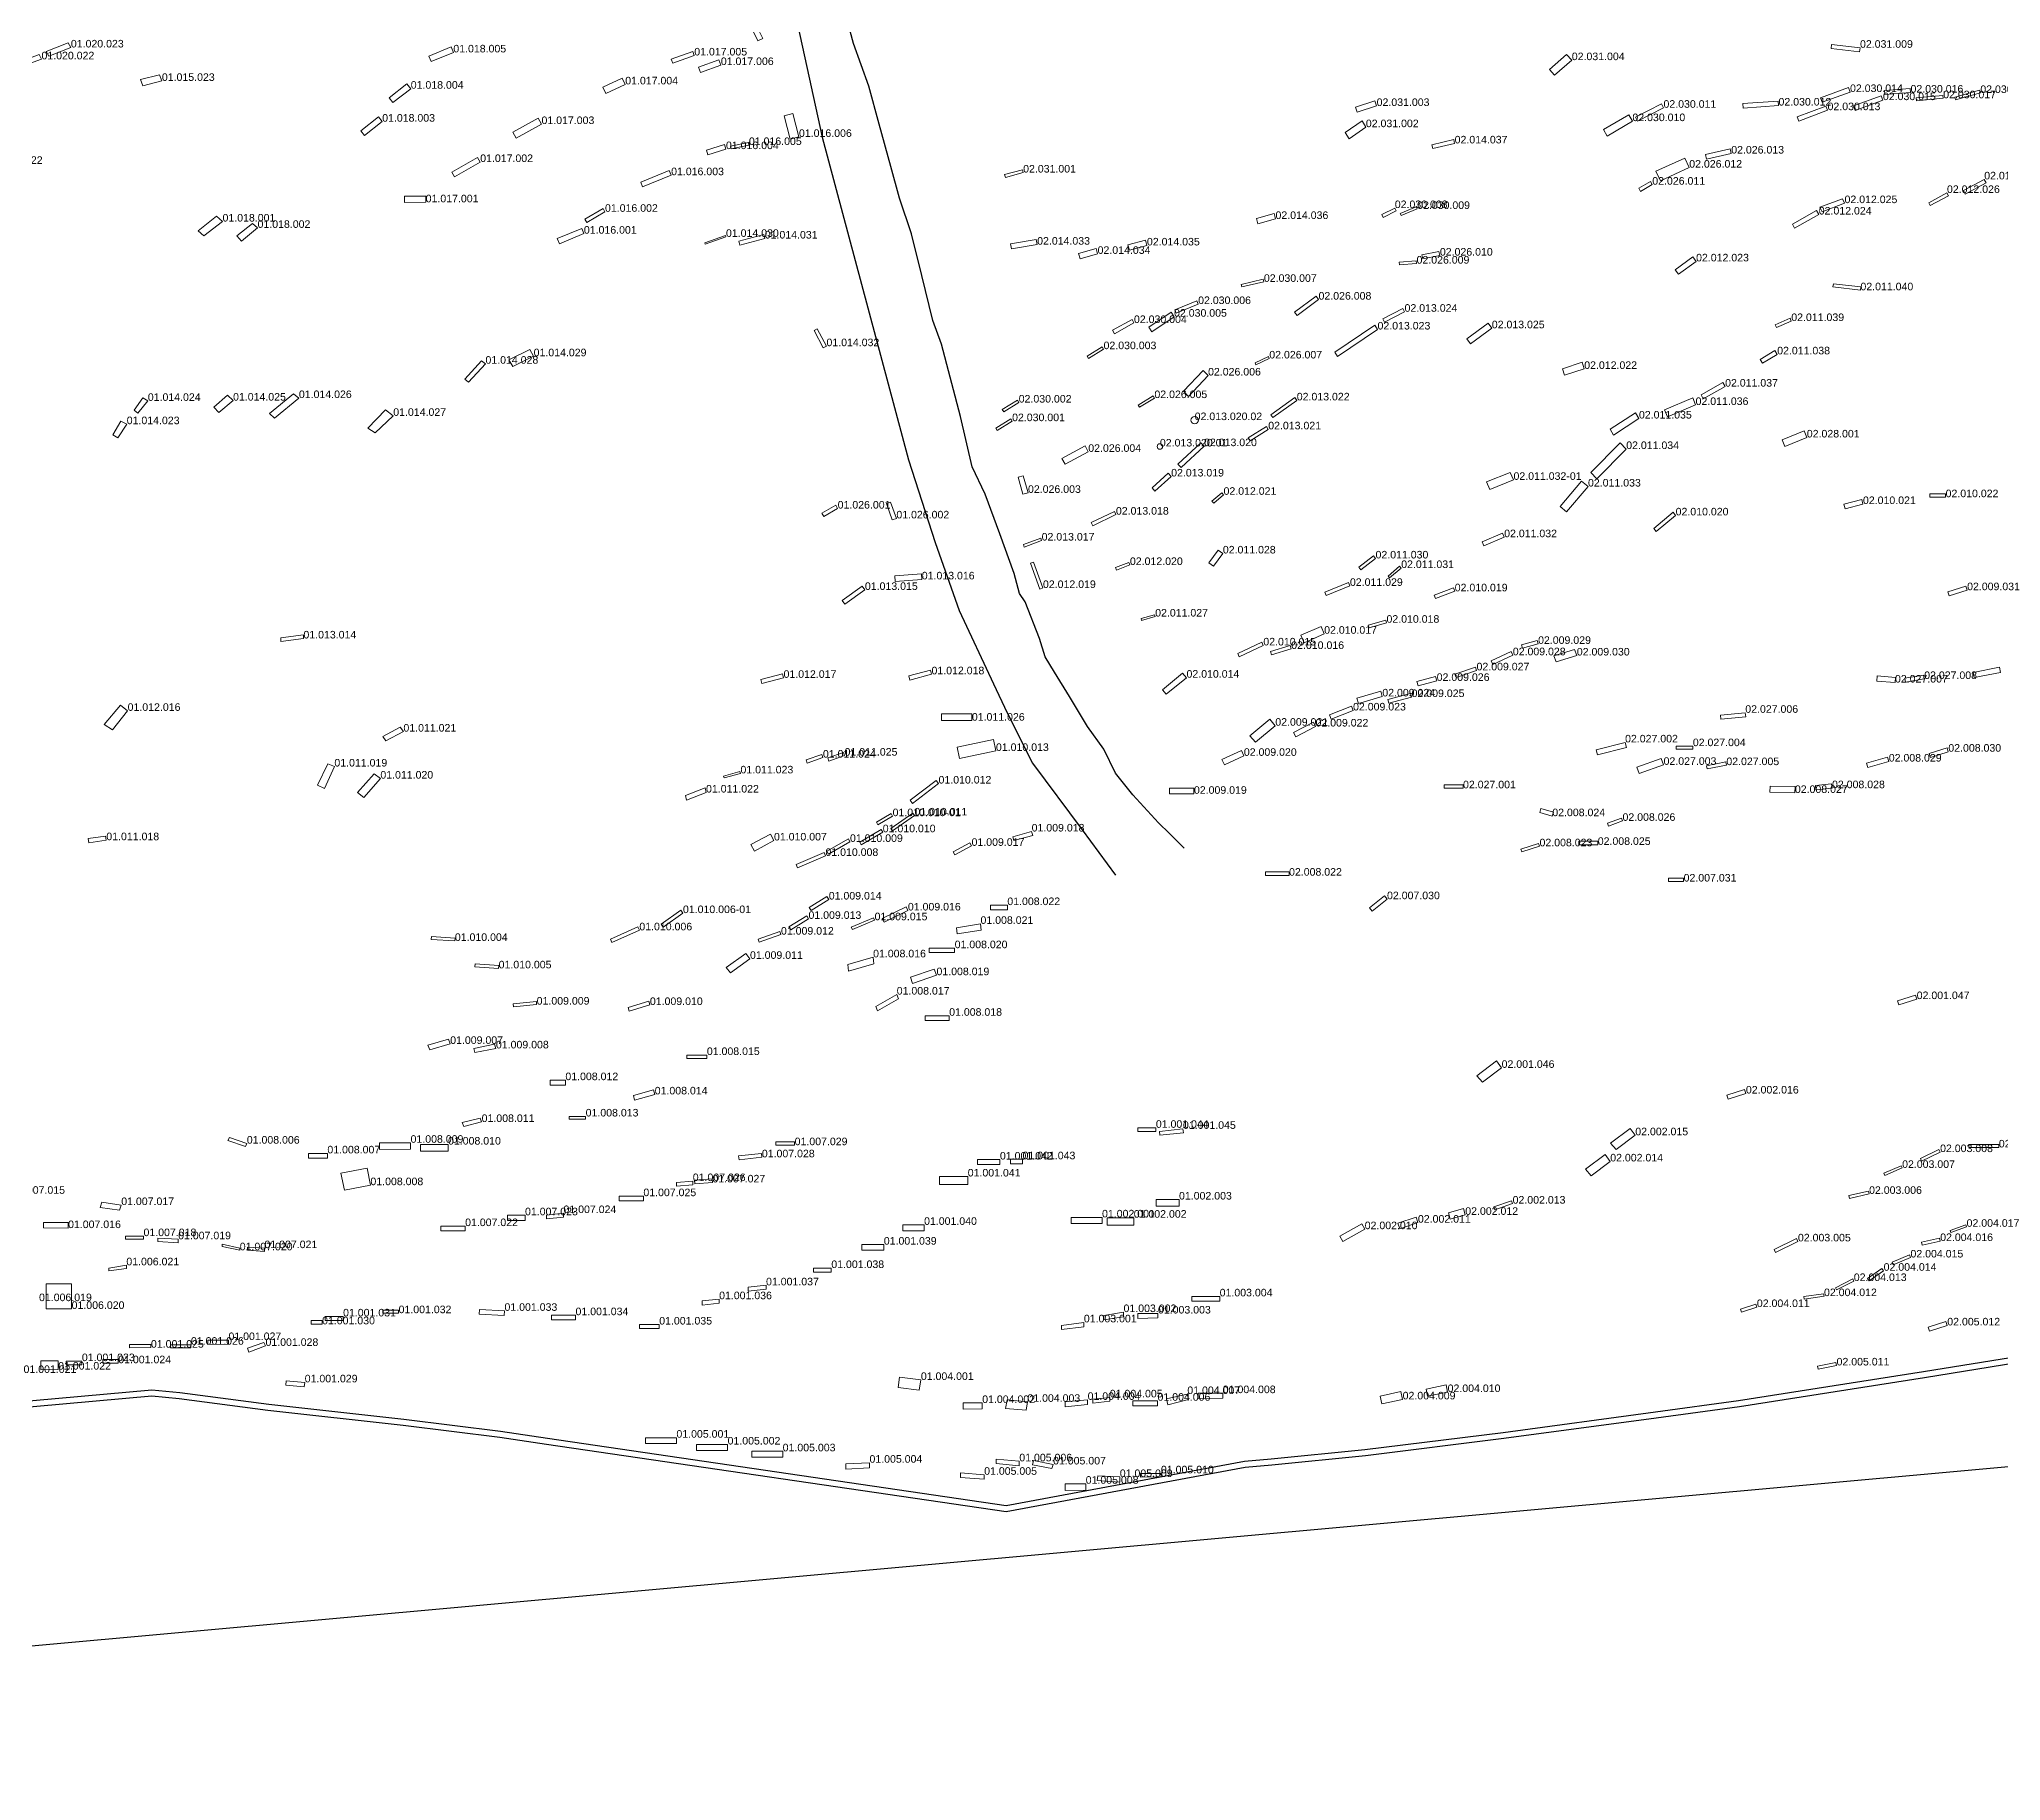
# Model space of a CAD drawing. Header units: millimetres. Extents: x -79 to 120, y 116 to 211.
# Drawn here: x -32.8 to 19.2, y 117.4 to 163.5 of the extents above; entities that cross this region are included whole.
import ezdxf

# ---------------------------------------------------------------- set-up
doc = ezdxf.new("R2010")
doc.units = ezdxf.units.MM
for name, color, linetype, lineweight in [('Neue Steine', 10, 'Continuous', 5), ('Neue Steine Fragmente', 10, 'Continuous', 5), ('Zeichnung Grabsteine', 250, 'Continuous', 5)]:
    doc.layers.add(name, color=color, linetype=linetype, lineweight=lineweight)
for name, color, linetype in [('Rahmen', 3, 'Continuous'), ('Zeichnung Flaeche', 1, 'Continuous'), ('Zeichnung Grabsteine Text', 250, 'Continuous'), ('Zeichnung Grabsteine Text ausgeblendet', 7, 'Continuous'), ('Zeichnung Lageplan', 250, 'Continuous'), ('Zeichnung Wege', 250, 'Continuous')]:
    doc.layers.add(name, color=color, linetype=linetype)
doc.styles.add('Grabsteine', font='arial.ttf', dxfattribs={"height": 0.1})

msp = doc.modelspace()

# ---------------------------------------------------------------- linework, layer by layer
at = {"layer": 'Neue Steine'}
for points in [[(-23.488, 161.978), (-23.019, 162.342), (-22.919, 162.217), (-23.391, 161.849)], [(14.389, 161.976), (15.123, 162.248), (15.168, 162.129), (14.434, 161.858)], [(-0.539, 158.781), (-0.075, 158.909), (-0.036, 158.768), (-0.5, 158.64)], [(-3.941, 158.079), (-3.477, 158.208), (-3.438, 158.067), (-3.902, 157.939)], [(-5.021, 155.136), (-4.623, 155.381), (-4.586, 155.321), (-4.984, 155.076)], [(-7.265, 153.722), (-6.867, 153.967), (-6.831, 153.908), (-7.229, 153.663)], [(-7.44, 153.229), (-7.042, 153.474), (-7.006, 153.415), (-7.404, 153.17)], [(5.55, 151.808), (6.176, 152.06), (6.262, 151.862), (5.636, 151.61)], [(17.758, 148.896), (17.758, 148.896), (18.231, 149.047), (18.266, 148.94), (18.266, 148.94), (17.793, 148.788), (17.793, 148.788), (17.793, 148.788)], [(-9.741, 146.67), (-9.167, 146.821), (-9.139, 146.714), (-9.713, 146.563)], [(-11.884, 144.5), (-11.468, 144.644), (-11.439, 144.561), (-11.856, 144.417)], [(17.262, 144.622), (17.262, 144.622), (17.735, 144.772), (17.769, 144.666), (17.769, 144.666), (17.296, 144.513), (17.296, 144.513), (17.296, 144.513)], [(-10.557, 142.733), (-10.168, 142.958), (-10.207, 143.027), (-10.595, 142.803)], [(-12.374, 140.543), (-11.905, 140.83), (-11.857, 140.752), (-12.326, 140.465)], [(-21.214, 139.049), (-20.588, 139.007), (-20.593, 138.93), (-21.219, 138.972)], [(-9.064, 138.912), (-9.695, 138.693), (-9.638, 138.529), (-9.007, 138.749)], [(16.425, 138.072), (16.425, 138.072), (16.898, 138.223), (16.932, 138.116), (16.932, 138.116), (16.46, 137.964), (16.46, 137.964), (16.46, 137.964)], [(-9.31, 137.675), (-8.671, 137.675), (-8.671, 137.551), (-9.31, 137.551)], [(5.444, 135.917), (5.948, 136.296), (5.811, 136.478), (5.294, 136.089)], [(-3.202, 134.709), (-3.679, 134.709), (-3.679, 134.61), (-3.202, 134.61)], [(8.317, 133.439), (8.822, 133.819), (8.685, 134.001), (8.167, 133.611)], [(-8.18, 133.42), (-8.925, 133.42), (-8.925, 133.21), (-8.18, 133.21)], [(-7.328, 133.869), (-7.922, 133.869), (-7.922, 133.734), (-7.328, 133.734)], [(-17.402, 132.899), (-16.763, 132.899), (-16.763, 132.776), (-17.402, 132.776)], [(-22.119, 132.107), (-21.48, 132.107), (-21.48, 131.983), (-22.119, 131.983)], [(-4.626, 132.337), (-5.445, 132.337), (-5.445, 132.18), (-4.626, 132.18)], [(-10.401, 131.616), (-10.986, 131.616), (-10.986, 131.466), (-10.401, 131.466)], [(-25.555, 129.606), (-25.265, 129.606), (-25.265, 129.507), (-25.555, 129.507)], [(-25.184, 129.716), (-24.71, 129.716), (-24.71, 129.609), (-25.184, 129.609)], [(-19.198, 129.748), (-18.559, 129.748), (-18.559, 129.625), (-19.198, 129.625)], [(17.234, 129.434), (17.234, 129.434), (17.707, 129.584), (17.741, 129.478), (17.741, 129.478), (17.268, 129.325), (17.268, 129.325), (17.268, 129.325)], [(-31.063, 128.575), (-30.66, 128.575), (-30.66, 128.476), (-31.063, 128.476)], [(-15.889, 126.506), (-16.708, 126.506), (-16.708, 126.349), (-15.889, 126.349)], [(-14.535, 126.325), (-15.354, 126.325), (-15.354, 126.169), (-14.535, 126.169)], [(-13.077, 126.145), (-13.896, 126.145), (-13.896, 125.988), (-13.077, 125.988)]]:
    msp.add_lwpolyline(points, close=True, dxfattribs=at)
at = {"layer": 'Neue Steine', "color": 1}
msp.add_lwpolyline([(-7.576, 140.605), (-7.132, 140.605), (-7.132, 140.479), (-7.576, 140.479)], close=True, dxfattribs=at)
at = {"layer": 'Neue Steine Fragmente'}
for centre, radius in [((-2.175, 153.443), 0.0983), ((-3.095, 152.745), 0.0724)]:
    msp.add_circle(centre, radius, dxfattribs=at)
at = {"layer": 'Rahmen'}
msp.add_lwpolyline([(-79.173, 193.77), (113.094, 211.211), (120.019, 134.864), (-72.248, 117.423)], close=True, dxfattribs=at)
at = {"layer": 'Zeichnung Flaeche'}
msp.add_lwpolyline([(64.447, 135.144), (47.128, 134.176), (22.022, 128.88), (17.141, 128.087), (12.239, 127.325), (10.037, 127.026), (6.009, 126.48), (2.342, 126.026), (-0.137, 125.782), (-0.834, 125.713), (-7.164, 124.542), (-19.325, 126.327), (-20.566, 126.51), (-23.123, 126.824), (-26.697, 127.225), (-29.05, 127.535), (-29.768, 127.601), (-36.654, 126.991)], dxfattribs=at)
at = {"layer": 'Zeichnung Grabsteine'}
for points in [[(-13.604, 163.545), (-13.731, 163.482), (-14.034, 164.098), (-13.907, 164.161)], [(-33.231, 162.808), (-32.691, 162.994), (-32.754, 163.12), (-33.284, 162.921)], [(-32.499, 163.077), (-31.913, 163.308), (-31.982, 163.433), (-32.563, 163.204)], [(-22.442, 163.079), (-21.851, 163.321), (-21.792, 163.177), (-22.383, 162.935)], [(-16.024, 162.999), (-15.454, 163.201), (-15.416, 163.096), (-15.986, 162.894)], [(7.211, 162.725), (7.669, 163.125), (7.805, 162.972), (7.346, 162.571)], [(14.68, 163.388), (15.432, 163.3), (15.419, 163.193), (14.668, 163.28)], [(-30.009, 162.291), (-29.505, 162.423), (-29.564, 162.586), (-30.067, 162.456)], [(-17.838, 162.26), (-17.323, 162.499), (-17.243, 162.331), (-17.758, 162.091)], [(-15.307, 162.783), (-14.765, 162.983), (-14.713, 162.843), (-15.255, 162.643)], [(15.259, 161.76), (15.993, 162.032), (16.038, 161.914), (15.304, 161.642)], [(16.08, 162.17), (16.76, 162.22), (16.768, 162.113), (16.088, 162.063)], [(16.916, 161.973), (17.626, 162.039), (17.633, 161.963), (16.923, 161.896)], [(17.943, 161.996), (18.596, 162.174), (18.616, 162.103), (17.962, 161.925)], [(-24.244, 161.105), (-23.775, 161.469), (-23.675, 161.344), (-24.147, 160.976)], [(-20.218, 161.067), (-19.547, 161.439), (-19.459, 161.281), (-20.13, 160.909)], [(-12.804, 161.556), (-13.035, 161.496), (-12.876, 160.881), (-12.646, 160.94)], [(2.082, 161.729), (2.595, 161.896), (2.641, 161.759), (2.128, 161.592)], [(8.648, 161.133), (9.316, 161.527), (9.409, 161.358), (8.74, 160.964)], [(9.492, 161.465), (10.175, 161.818), (10.231, 161.712), (9.548, 161.358)], [(12.328, 161.821), (13.267, 161.888), (13.275, 161.77), (12.336, 161.703)], [(13.772, 161.47), (14.531, 161.758), (14.573, 161.648), (13.814, 161.359)], [(1.81, 161.056), (2.255, 161.367), (2.355, 161.198), (1.91, 160.887)], [(-21.835, 160.006), (-21.152, 160.398), (-21.081, 160.276), (-21.764, 159.883)], [(-15.092, 160.589), (-14.616, 160.737), (-14.578, 160.617), (-15.054, 160.468)], [(-14.455, 160.696), (-13.985, 160.794), (-13.971, 160.726), (-14.44, 160.628)], [(4.103, 160.734), (4.683, 160.869), (4.705, 160.768), (4.125, 160.632)], [(11.339, 160.477), (11.997, 160.623), (12.024, 160.5), (11.367, 160.354)], [(-16.833, 159.743), (-16.079, 160.048), (-16.029, 159.926), (-16.784, 159.62)], [(-6.735, 160.072), (-7.204, 159.943), (-7.183, 159.868), (-6.714, 159.997)], [(10.797, 160.38), (10.032, 160.032), (10.148, 159.779), (10.913, 160.127)], [(-23.08, 159.373), (-22.524, 159.373), (-22.524, 159.209), (-23.08, 159.208)], [(9.575, 159.58), (9.884, 159.763), (9.935, 159.676), (9.626, 159.494)], [(17.251, 159.195), (17.733, 159.456), (17.772, 159.384), (17.29, 159.124)], [(18.168, 159.519), (18.719, 159.816), (18.77, 159.722), (18.218, 159.426)], [(-28.393, 158.318), (-27.9, 158.7), (-28.062, 158.844), (-28.547, 158.458)], [(-18.309, 158.765), (-17.83, 159.045), (-17.779, 158.958), (-18.259, 158.678)], [(3.121, 159.056), (2.775, 158.883), (2.812, 158.808), (3.158, 158.981)], [(3.689, 159.09), (3.267, 158.915), (3.29, 158.858), (3.713, 159.033)], [(13.641, 158.626), (14.281, 158.99), (14.34, 158.886), (13.7, 158.521)], [(14.37, 159.079), (14.965, 159.304), (15.022, 159.187), (14.427, 158.961)], [(-27.4, 158.178), (-26.973, 158.532), (-27.106, 158.649), (-27.525, 158.318)], [(-19.041, 158.248), (-18.393, 158.513), (-18.338, 158.379), (-18.986, 158.114)], [(-15.141, 158.14), (-14.593, 158.334), (-14.578, 158.294), (-15.126, 158.1)], [(-13.578, 158.354), (-14.241, 158.181), (-14.214, 158.078), (-13.551, 158.25)], [(-7.045, 158.112), (-6.366, 158.227), (-6.343, 158.088), (-7.022, 157.974)], [(-5.246, 157.857), (-4.782, 157.985), (-4.743, 157.844), (-5.207, 157.716)], [(4.289, 157.905), (3.834, 157.819), (3.859, 157.712), (4.314, 157.798)], [(3.691, 157.663), (3.24, 157.627), (3.246, 157.55), (3.697, 157.586)], [(10.538, 157.425), (11.004, 157.767), (11.094, 157.645), (10.628, 157.303)], [(-0.924, 156.968), (-0.343, 157.103), (-0.359, 157.17), (-0.94, 157.036)], [(14.726, 157.053), (15.453, 156.967), (15.443, 156.88), (14.715, 156.967)], [(-3.386, 155.901), (-2.796, 156.298), (-2.72, 156.181), (-3.31, 155.784)], [(-2.702, 156.359), (-2.117, 156.6), (-2.083, 156.516), (-2.667, 156.275)], [(0.535, 156.211), (1.103, 156.633), (1.037, 156.722), (0.468, 156.301)], [(2.806, 156.121), (3.335, 156.398), (3.379, 156.312), (2.851, 156.035)], [(-11.918, 155.4), (-12.006, 155.353), (-12.248, 155.814), (-12.161, 155.86)], [(-4.299, 155.726), (-3.781, 156.014), (-3.833, 156.107), (-4.351, 155.82)], [(1.533, 155.244), (2.591, 155.957), (2.664, 155.842), (1.606, 155.128)], [(5.028, 155.598), (5.588, 156.01), (5.688, 155.874), (5.128, 155.461)], [(13.19, 155.966), (13.58, 156.141), (13.613, 156.066), (13.224, 155.891)], [(-20.32, 155.038), (-19.767, 155.312), (-19.667, 155.133), (-20.22, 154.865)], [(12.789, 155.05), (13.175, 155.287), (13.24, 155.184), (12.854, 154.947)], [(-21.484, 154.523), (-21.048, 155.015), (-20.942, 154.937), (-21.389, 154.451)], [(-2.472, 154.206), (-1.952, 154.758), (-1.82, 154.624), (-2.339, 154.071)], [(-0.578, 154.958), (-0.223, 155.124), (-0.2, 155.075), (-0.555, 154.909)], [(7.555, 154.804), (8.078, 154.973), (8.134, 154.798), (7.612, 154.629)], [(11.804, 154.443), (11.228, 154.116), (11.285, 154.003), (11.862, 154.33)], [(-30.138, 153.625), (-29.877, 153.952), (-30.011, 154.034), (-30.242, 153.707)], [(-28.001, 153.648), (-27.621, 153.96), (-27.765, 154.1), (-28.128, 153.789)], [(-26.526, 153.491), (-25.879, 154.027), (-26.019, 154.136), (-26.656, 153.618)], [(-24.051, 153.23), (-23.59, 153.717), (-23.382, 153.556), (-23.857, 153.103)], [(-3.674, 153.841), (-3.276, 154.086), (-3.24, 154.026), (-3.637, 153.782)], [(-0.162, 153.585), (0.474, 154.039), (0.527, 153.965), (-0.109, 153.511)], [(11.004, 154.031), (10.258, 153.713), (10.336, 153.526), (11.081, 153.844)], [(-30.666, 152.971), (-30.435, 153.335), (-30.592, 153.417), (-30.8, 153.053)], [(-0.759, 152.973), (-0.276, 153.276), (-0.228, 153.199), (-0.71, 152.896)], [(8.82, 153.2), (9.495, 153.636), (9.582, 153.485), (8.907, 153.049)], [(13.952, 153.158), (13.373, 152.922), (13.444, 152.748), (14.024, 152.984)], [(-5.073, 152.758), (-5.687, 152.431), (-5.605, 152.276), (-4.99, 152.603)], [(-2.535, 152.186), (-1.926, 152.754), (-2.008, 152.841), (-2.617, 152.274)], [(8.467, 151.893), (8.305, 152.054), (9.083, 152.839), (9.245, 152.678)], [(-6.721, 151.479), (-6.585, 151.517), (-6.71, 151.97), (-6.847, 151.932)], [(-3.225, 151.565), (-2.797, 151.951), (-2.873, 152.035), (-3.301, 151.65)], [(7.666, 151.012), (7.498, 151.154), (8.066, 151.828), (8.234, 151.685)], [(-11.99, 150.892), (-11.622, 151.101), (-11.672, 151.188), (-12.04, 150.979)], [(-10.068, 150.841), (-10.176, 150.802), (-10.332, 151.234), (-10.224, 151.273)], [(-1.669, 151.241), (-1.411, 151.466), (-1.46, 151.521), (-1.717, 151.296)], [(15.001, 151.22), (15.476, 151.344), (15.51, 151.222), (15.035, 151.097)], [(17.277, 151.495), (17.697, 151.495), (17.697, 151.402), (17.277, 151.402)], [(-4.869, 150.645), (-4.259, 150.941), (-4.3, 151.025), (-4.91, 150.729)], [(9.973, 150.578), (10.486, 151.002), (10.553, 150.921), (10.04, 150.497)], [(-6.707, 150.146), (-6.247, 150.318), (-6.224, 150.255), (-6.683, 150.083)], [(5.433, 150.221), (5.971, 150.449), (6.015, 150.343), (5.478, 150.115)], [(-6.189, 148.999), (-6.27, 148.969), (-6.523, 149.652), (-6.442, 149.682)], [(-4.272, 149.539), (-3.913, 149.675), (-3.888, 149.608), (-4.247, 149.473)], [(-1.797, 149.667), (-1.549, 150.002), (-1.429, 149.913), (-1.677, 149.577)], [(2.17, 149.549), (2.56, 149.847), (2.611, 149.781), (2.221, 149.482)], [(2.944, 149.315), (3.25, 149.575), (3.29, 149.528), (2.984, 149.268)], [(-10.971, 149.047), (-11.503, 148.669), (-11.432, 148.57), (-10.901, 148.948)], [(-9.396, 149.227), (-10.097, 149.174), (-10.109, 149.324), (-9.407, 149.377)], [(1.267, 148.89), (1.9, 149.142), (1.934, 149.055), (1.301, 148.804)], [(4.164, 148.811), (4.673, 149.002), (4.707, 148.911), (4.199, 148.72)], [(-3.593, 148.189), (-3.234, 148.292), (-3.22, 148.243), (-3.579, 148.14)], [(0.637, 147.746), (1.17, 147.984), (1.252, 147.788), (0.719, 147.55)], [(2.418, 148.015), (2.88, 148.151), (2.901, 148.079), (2.439, 147.943)], [(-26.355, 147.683), (-25.759, 147.758), (-25.759, 147.663), (-26.355, 147.582)], [(-1.036, 147.264), (-0.397, 147.561), (-0.358, 147.478), (-0.997, 147.181)], [(-0.166, 147.319), (0.355, 147.473), (0.381, 147.385), (-0.14, 147.231)], [(6.477, 147.491), (6.888, 147.608), (6.913, 147.519), (6.502, 147.402)], [(4.713, 146.717), (5.253, 146.906), (5.284, 146.819), (4.744, 146.63)], [(5.667, 147.075), (6.199, 147.318), (6.244, 147.218), (5.713, 146.975)], [(7.33, 147.199), (7.879, 147.37), (7.938, 147.212), (7.389, 147.04)], [(18.428, 146.764), (19.12, 146.899), (19.146, 146.764), (18.454, 146.629)], [(-13.657, 146.577), (-13.083, 146.728), (-13.054, 146.62), (-13.628, 146.47)], [(-2.495, 146.741), (-3.03, 146.3), (-2.925, 146.184), (-2.391, 146.625)], [(3.707, 146.526), (4.198, 146.656), (4.23, 146.539), (3.738, 146.409)], [(16.369, 146.633), (15.887, 146.672), (15.876, 146.535), (16.358, 146.496)], [(16.617, 146.613), (17.114, 146.693), (17.13, 146.59), (16.634, 146.51)], [(-31.028, 145.386), (-30.6, 145.894), (-30.411, 145.747), (-30.811, 145.245)], [(1.436, 145.527), (2.017, 145.757), (1.973, 145.869), (1.392, 145.639)], [(2.117, 146.086), (2.749, 146.272), (2.791, 146.128), (2.159, 145.942)], [(2.937, 146.046), (3.541, 146.207), (3.566, 146.112), (2.963, 145.951)], [(-8.876, 145.487), (-8.071, 145.487), (-8.071, 145.669), (-8.876, 145.669)], [(-0.569, 144.917), (-0.041, 145.353), (-0.19, 145.523), (-0.719, 145.087)], [(0.498, 145.061), (1.023, 145.332), (0.966, 145.443), (0.441, 145.172)], [(11.741, 145.635), (12.396, 145.695), (12.406, 145.591), (11.75, 145.53)], [(-23.662, 145.068), (-23.197, 145.314), (-23.113, 145.197), (-23.581, 144.951)], [(-8.4, 144.487), (-7.433, 144.685), (-7.495, 144.984), (-8.462, 144.786)], [(8.447, 144.719), (9.215, 144.911), (9.251, 144.777), (8.483, 144.585)], [(-25.203, 143.687), (-24.94, 144.273), (-25.112, 144.347), (-25.39, 143.783)], [(-12.458, 144.447), (-12.041, 144.592), (-12.012, 144.509), (-12.429, 144.365)], [(-1.387, 144.316), (-0.873, 144.556), (-0.938, 144.695), (-1.452, 144.455)], [(9.526, 144.252), (10.172, 144.485), (10.234, 144.317), (9.588, 144.085)], [(10.57, 144.812), (11.008, 144.812), (11.008, 144.728), (10.57, 144.728)], [(11.368, 144.295), (11.878, 144.395), (11.895, 144.31), (11.385, 144.21)], [(15.603, 144.363), (16.161, 144.519), (16.193, 144.404), (15.635, 144.248)], [(-24.158, 143.454), (-23.723, 143.953), (-23.885, 144.081), (-24.324, 143.583)], [(-14.64, 144.017), (-14.207, 144.137), (-14.194, 144.091), (-14.627, 143.971)], [(-9.64, 143.297), (-8.953, 143.822), (-9.015, 143.903), (-9.702, 143.378)], [(4.431, 143.787), (4.927, 143.787), (4.927, 143.696), (4.431, 143.696)], [(14.25, 143.769), (14.68, 143.812), (14.691, 143.699), (14.261, 143.656)], [(-15.645, 143.51), (-15.13, 143.709), (-15.105, 143.584), (-15.619, 143.386)], [(-2.843, 143.551), (-2.194, 143.551), (-2.194, 143.7), (-2.843, 143.7)], [(13.052, 143.757), (13.712, 143.741), (13.708, 143.573), (13.048, 143.59)], [(-10.173, 142.574), (-9.59, 142.977), (-9.629, 143.034), (-10.212, 142.632)], [(6.99, 143.16), (7.32, 143.063), (7.289, 142.958), (6.959, 143.056)], [(8.748, 142.773), (9.119, 142.91), (9.147, 142.835), (8.776, 142.698)], [(-31.456, 142.364), (-30.996, 142.431), (-30.975, 142.322), (-31.442, 142.252)], [(-13.92, 142.206), (-13.402, 142.486), (-13.307, 142.315), (-13.824, 142.035)], [(-11.861, 141.953), (-11.296, 142.277), (-11.339, 142.36), (-11.905, 142.036)], [(-10.997, 142.204), (-10.429, 142.533), (-10.468, 142.603), (-11.036, 142.273)], [(-8.52, 141.936), (-8.079, 142.173), (-8.121, 142.251), (-8.562, 142.014)], [(-6.962, 142.313), (-6.461, 142.45), (-6.489, 142.553), (-6.99, 142.416)], [(6.481, 142.015), (6.951, 142.161), (6.928, 142.235), (6.458, 142.089)], [(7.988, 142.295), (8.492, 142.295), (8.492, 142.198), (7.988, 142.198)], [(-12.682, 141.591), (-11.945, 141.906), (-11.983, 141.997), (-12.72, 141.682)], [(-0.303, 141.485), (0.323, 141.485), (0.323, 141.384), (-0.303, 141.384)], [(10.363, 141.32), (10.764, 141.32), (10.764, 141.228), (10.363, 141.228)], [(2.453, 140.532), (2.845, 140.848), (2.916, 140.76), (2.524, 140.445)], [(-16.239, 140.02), (-15.716, 140.393), (-15.772, 140.472), (-16.295, 140.098)], [(-12.911, 140.031), (-12.442, 140.319), (-12.394, 140.24), (-12.863, 139.953)], [(-11.261, 140.021), (-10.672, 140.269), (-10.645, 140.203), (-11.233, 139.955)], [(-10.394, 140.154), (-9.763, 140.462), (-9.811, 140.561), (-10.442, 140.253)], [(-22.373, 139.774), (-21.747, 139.733), (-21.752, 139.656), (-22.378, 139.697)], [(-17.635, 139.703), (-16.911, 140.029), (-16.87, 139.937), (-17.594, 139.611)], [(-13.727, 139.703), (-13.151, 139.906), (-13.122, 139.823), (-13.698, 139.62)], [(-8.474, 140.004), (-7.842, 140.107), (-7.828, 139.944), (-8.46, 139.84)], [(-14.568, 138.952), (-14.052, 139.323), (-13.942, 139.182), (-14.458, 138.812)], [(-11.353, 139.031), (-10.684, 139.222), (-10.661, 139.05), (-11.331, 138.858)], [(-9.204, 139.463), (-8.526, 139.463), (-8.526, 139.35), (-9.204, 139.35)], [(-10.611, 137.916), (-10.059, 138.236), (-10.015, 138.125), (-10.567, 137.804)], [(-20.209, 137.991), (-19.595, 138.053), (-19.587, 137.97), (-20.201, 137.908)], [(-17.138, 137.794), (-16.591, 137.96), (-16.621, 138.06), (-17.169, 137.894)], [(-22.469, 136.899), (-21.922, 137.053), (-21.875, 136.93), (-22.415, 136.77)], [(-21.254, 136.812), (-20.704, 136.921), (-20.665, 136.811), (-21.223, 136.7)], [(-15.611, 136.636), (-15.083, 136.636), (-15.083, 136.547), (-15.611, 136.547)], [(-19.232, 135.97), (-18.827, 135.97), (-18.827, 135.841), (-19.232, 135.841)], [(-17.027, 135.562), (-16.496, 135.71), (-16.463, 135.593), (-16.994, 135.445)], [(11.905, 135.572), (11.905, 135.572), (12.378, 135.723), (12.412, 135.617), (12.412, 135.617), (11.939, 135.464), (11.939, 135.464), (11.939, 135.464)], [(-21.557, 134.845), (-21.084, 134.963), (-21.043, 134.863), (-21.514, 134.743)], [(-18.726, 135.009), (-18.291, 135.009), (-18.291, 134.939), (-18.726, 134.939)], [(-27.718, 134.456), (-27.257, 134.29), (-27.296, 134.216), (-27.76, 134.369)], [(-3.105, 134.612), (-2.484, 134.681), (-2.473, 134.579), (-3.094, 134.51)], [(8.981, 134.132), (9.485, 134.511), (9.348, 134.693), (8.83, 134.304)], [(-25.622, 133.902), (-25.125, 133.902), (-25.125, 134.032), (-25.622, 134.028)], [(-23.748, 134.313), (-22.924, 134.313), (-22.924, 134.141), (-23.748, 134.137)], [(-22.657, 134.265), (-21.932, 134.265), (-21.932, 134.087), (-22.657, 134.089)], [(-14.242, 133.965), (-13.639, 134.028), (-13.628, 133.928), (-14.231, 133.865)], [(-13.259, 134.337), (-12.76, 134.337), (-12.76, 134.248), (-13.259, 134.248)], [(17.031, 133.897), (17.519, 134.133), (17.551, 134.066), (17.063, 133.83)], [(18.313, 134.264), (19.105, 134.264), (19.105, 134.189), (18.313, 134.189)], [(-24.672, 133.059), (-23.986, 133.19), (-24.074, 133.644), (-24.767, 133.504)], [(-7.045, 133.758), (-6.73, 133.758), (-6.73, 133.876), (-7.045, 133.876)], [(16.063, 133.504), (16.52, 133.705), (16.546, 133.647), (16.089, 133.445)], [(-15.885, 133.259), (-15.456, 133.298), (-15.456, 133.198), (-15.885, 133.162)], [(-15.408, 133.32), (-14.944, 133.357), (-14.937, 133.263), (-15.4, 133.226)], [(15.153, 132.838), (15.672, 132.96), (15.654, 133.036), (15.135, 132.915)], [(-31.094, 132.737), (-30.58, 132.664), (-30.63, 132.528), (-31.14, 132.598)], [(-19.895, 132.393), (-19.895, 132.253), (-20.356, 132.253), (-20.356, 132.393)], [(-18.877, 132.452), (-18.877, 132.347), (-19.331, 132.298), (-19.331, 132.399)], [(-3.193, 132.631), (-2.589, 132.631), (-2.589, 132.81), (-3.193, 132.81)], [(4.54, 132.458), (4.94, 132.569), (4.986, 132.405), (4.586, 132.294)], [(5.743, 132.614), (6.212, 132.779), (6.239, 132.702), (5.77, 132.537)], [(-32.638, 132.202), (-31.987, 132.202), (-31.987, 132.054), (-32.638, 132.065)], [(-9.894, 131.979), (-9.335, 131.979), (-9.335, 132.14), (-9.894, 132.14)], [(-4.486, 132.131), (-3.787, 132.131), (-3.787, 132.329), (-4.486, 132.329)], [(1.67, 131.843), (2.245, 132.167), (2.325, 132.025), (1.75, 131.701)], [(3.205, 132.184), (3.683, 132.345), (3.733, 132.198), (3.255, 132.036)], [(17.817, 131.994), (18.234, 132.142), (18.252, 132.089), (17.836, 131.941)], [(-30.469, 131.841), (-29.991, 131.841), (-29.991, 131.759), (-30.469, 131.757)], [(-29.615, 131.787), (-29.074, 131.758), (-29.074, 131.668), (-29.615, 131.7)], [(-27.906, 131.63), (-27.444, 131.525), (-27.444, 131.466), (-27.906, 131.568)], [(-27.24, 131.551), (-26.79, 131.523), (-26.79, 131.437), (-27.24, 131.466)], [(13.156, 131.491), (13.749, 131.782), (13.789, 131.702), (13.195, 131.411)], [(16.283, 131.153), (16.737, 131.346), (16.767, 131.276), (16.312, 131.084)], [(17.062, 131.678), (17.535, 131.789), (17.553, 131.712), (17.08, 131.601)], [(-30.91, 130.993), (-30.445, 131.069), (-30.445, 130.988), (-30.91, 130.919)], [(-12.263, 130.997), (-11.79, 130.997), (-11.79, 130.883), (-12.263, 130.883)], [(15.633, 130.716), (16.013, 130.986), (16.057, 130.925), (15.677, 130.654)], [(-32.568, 130.581), (-31.893, 130.581), (-31.893, 129.914), (-32.568, 129.917)], [(-13.994, 130.489), (-13.517, 130.539), (-13.517, 130.436), (-13.994, 130.384)], [(13.945, 130.24), (14.469, 130.316), (14.479, 130.253), (13.954, 130.176)], [(14.781, 130.476), (15.24, 130.707), (15.267, 130.653), (14.808, 130.422)], [(-23.657, 129.879), (-23.241, 129.879), (-23.241, 129.801), (-23.657, 129.801)], [(-20.439, 129.864), (-20.448, 129.738), (-21.108, 129.777), (-21.1, 129.899)], [(-15.209, 130.126), (-14.759, 130.171), (-14.759, 130.066), (-15.209, 130.016)], [(-4.574, 129.741), (-4.057, 129.831), (-4.057, 129.707), (-4.574, 129.622)], [(-3.679, 129.793), (-3.146, 129.793), (-3.146, 129.679), (-3.679, 129.665)], [(-2.247, 130.12), (-1.513, 130.12), (-1.513, 130.247), (-2.247, 130.247)], [(12.273, 129.905), (12.679, 130.036), (12.702, 129.964), (12.296, 129.832)], [(-16.862, 129.501), (-16.344, 129.501), (-16.344, 129.393), (-16.862, 129.395)], [(-5.703, 129.477), (-5.107, 129.559), (-5.107, 129.442), (-5.703, 129.369)], [(-30.361, 128.975), (-29.794, 128.975), (-29.794, 128.889), (-30.361, 128.882)], [(-29.276, 128.967), (-28.736, 128.967), (-28.736, 128.883), (-29.276, 128.881)], [(-28.29, 129.09), (-27.743, 129.09), (-27.743, 128.977), (-28.29, 128.972)], [(-27.208, 128.772), (-26.763, 128.935), (-26.806, 129.027), (-27.24, 128.873)], [(-32.704, 128.541), (-32.25, 128.541), (-32.25, 128.308), (-32.704, 128.3)], [(-32.037, 128.532), (-31.622, 128.532), (-31.622, 128.431), (-32.037, 128.432)], [(14.307, 128.402), (14.795, 128.498), (14.811, 128.418), (14.323, 128.322)], [(-26.226, 127.895), (-25.736, 127.851), (-25.725, 127.971), (-26.213, 128.015)], [(-9.984, 128.111), (-9.42, 128.034), (-9.467, 127.762), (-10.023, 127.838)], [(2.781, 127.4), (3.329, 127.52), (3.283, 127.727), (2.736, 127.608)], [(3.989, 127.603), (4.519, 127.714), (4.48, 127.903), (3.95, 127.792)], [(-8.299, 127.424), (-7.797, 127.424), (-7.795, 127.269), (-8.303, 127.265)], [(-7.136, 127.508), (-6.601, 127.455), (-6.632, 127.238), (-7.178, 127.279)], [(-5.606, 127.459), (-5.007, 127.507), (-5.007, 127.384), (-5.606, 127.319)], [(-4.866, 127.528), (-4.42, 127.573), (-4.42, 127.471), (-4.866, 127.421)], [(-3.811, 127.484), (-3.157, 127.484), (-3.157, 127.353), (-3.811, 127.348)], [(-2.919, 127.534), (-2.369, 127.661), (-2.334, 127.515), (-2.884, 127.378)], [(-2.08, 127.685), (-1.43, 127.685), (-1.43, 127.553), (-2.08, 127.539)], [(-11.402, 125.815), (-10.78, 125.844), (-10.78, 125.71), (-11.402, 125.675)], [(-7.424, 125.938), (-6.815, 125.88), (-6.815, 125.763), (-7.424, 125.825)], [(-6.437, 125.9), (-5.921, 125.797), (-5.953, 125.689), (-6.462, 125.79)], [(-8.37, 125.571), (-7.745, 125.524), (-7.745, 125.411), (-8.37, 125.454)], [(-5.599, 125.287), (-5.058, 125.287), (-5.058, 125.117), (-5.599, 125.112)], [(-4.741, 125.495), (-4.156, 125.465), (-4.156, 125.332), (-4.755, 125.368)], [(-3.611, 125.562), (-3.067, 125.562), (-3.061, 125.47), (-3.611, 125.458)]]:
    msp.add_lwpolyline(points, close=True, dxfattribs=at)
at = {"layer": 'Zeichnung Lageplan'}
for points in [[(64.437, 135.303), (47.107, 134.336), (21.993, 129.037), (17.116, 128.245), (12.216, 127.483), (10.016, 127.185), (5.989, 126.638), (2.324, 126.185), (-0.152, 125.941), (-0.857, 125.872), (-7.167, 124.704), (-19.302, 126.486), (-20.545, 126.668), (-23.105, 126.983), (-26.677, 127.384), (-29.033, 127.694), (-29.768, 127.762), (-36.668, 127.15)], [(64.447, 135.144), (47.128, 134.176), (22.022, 128.88), (17.141, 128.087), (12.239, 127.325), (10.037, 127.026), (6.009, 126.48), (2.342, 126.026), (-0.137, 125.782), (-0.834, 125.713), (-7.164, 124.542), (-19.325, 126.327), (-20.566, 126.51), (-23.123, 126.824), (-26.697, 127.225), (-29.05, 127.535), (-29.768, 127.601), (-36.654, 126.991)]]:
    msp.add_lwpolyline(points, dxfattribs=at)
at = {"layer": 'Zeichnung Wege'}
for points in [[(-16.225, 184.005), (-15.054, 176.726), (-13.661, 168.366), (-12.969, 165.219), (-12.028, 160.933), (-10.452, 155.033), (-9.747, 152.39), (-9.045, 150.207), (-8.404, 148.399), (-7.5, 146.465), (-7.14, 145.695), (-6.462, 144.362), (-5.156, 142.599), (-4.268, 141.399)], [(-2.45, 142.115), (-2.845, 142.501), (-3.129, 142.778), (-3.812, 143.521), (-4.269, 144.098), (-4.579, 144.728), (-5.008, 145.332), (-5.49, 146.124), (-5.882, 146.77), (-6.129, 147.176), (-6.281, 147.663), (-6.662, 148.632), (-6.814, 148.851), (-6.953, 149.384), (-7.334, 150.429), (-7.718, 151.48), (-8.059, 152.206), (-8.369, 153.542), (-8.874, 155.452), (-9.107, 156.078), (-9.398, 157.273), (-9.665, 158.372), (-9.989, 159.32), (-10.218, 160.158), (-10.524, 161.28), (-10.798, 162.282), (-11.199, 163.413), (-11.524, 164.591)]]:
    msp.add_lwpolyline(points, dxfattribs=at)

# ---------------------------------------------------------------- texts
at = {"layer": 'Zeichnung Grabsteine Text', "style": 'Grabsteine'}
for s, p in [('01.020.023', (-31.913, 163.308)), ('01.020.022', (-32.691, 162.994)), ('01.018.005', (-21.792, 163.177)), ('01.017.005', (-15.416, 163.096)), ('01.017.006', (-14.713, 162.843)), ('02.031.004', (7.805, 162.972)), ('02.031.009', (15.432, 163.3)), ('01.015.023', (-29.505, 162.423)), ('01.017.004', (-17.243, 162.331)), ('01.018.004', (-22.919, 162.217)), ('02.031.003', (2.641, 161.759)), ('02.030.012', (13.275, 161.77)), ('02.030.014', (15.168, 162.129)), ('02.030.015', (16.038, 161.914)), ('02.030.016', (16.768, 162.113)), ('02.030.017', (17.633, 161.963)), ('02.030.018', (18.616, 162.103)), ('01.018.003', (-23.675, 161.344)), ('01.017.003', (-19.459, 161.281)), ('02.030.010', (9.409, 161.358)), ('02.030.011', (10.231, 161.712)), ('02.030.013', (14.573, 161.648)), ('01.016.005', (-13.971, 160.726)), ('01.016.006', (-12.646, 160.94)), ('02.031.002', (2.355, 161.198)), ('02.014.037', (4.705, 160.768)), ('01.015.022', (-34.059, 160.227)), ('01.017.002', (-21.081, 160.276)), ('01.016.004', (-14.578, 160.617)), ('02.026.013', (12.024, 160.5)), ('01.016.003', (-16.029, 159.926)), ('02.031.001', (-6.714, 159.997)), ('02.026.011', (9.935, 159.676)), ('02.026.012', (10.913, 160.127)), ('02.012.027', (18.719, 159.816)), ('01.017.001', (-22.524, 159.209)), ('02.012.025', (15.022, 159.187)), ('02.012.026', (17.733, 159.456)), ('01.018.001', (-27.9, 158.7)), ('01.016.002', (-17.779, 158.958)), ('02.014.036', (-0.036, 158.768)), ('02.030.008', (3.121, 159.056)), ('02.030.009', (3.713, 159.033)), ('02.012.024', (14.34, 158.886)), ('01.018.002', (-26.973, 158.532)), ('01.016.001', (-18.338, 158.379)), ('01.014.030', (-14.578, 158.294)), ('01.014.031', (-13.551, 158.25)), ('02.014.033', (-6.343, 158.088)), ('02.014.034', (-4.743, 157.844)), ('02.014.035', (-3.438, 158.067)), ('02.026.010', (4.314, 157.798)), ('02.012.023', (11.094, 157.645)), ('02.030.007', (-0.343, 157.103)), ('02.026.009', (3.697, 157.586)), ('02.026.008', (1.103, 156.633)), ('02.011.040', (15.443, 156.88)), ('02.030.005', (-2.72, 156.181)), ('02.030.006', (-2.083, 156.516)), ('02.013.024', (3.379, 156.312)), ('02.011.039', (13.613, 156.066)), ('02.030.004', (-3.781, 156.014)), ('02.013.023', (2.664, 155.842)), ('02.013.025', (5.688, 155.874)), ('01.014.029', (-19.667, 155.133)), ('01.014.032', (-11.918, 155.4)), ('02.030.003', (-4.586, 155.321)), ('02.026.007', (-0.2, 155.075)), ('02.011.038', (13.24, 155.184)), ('01.014.028', (-20.942, 154.937)), ('02.026.006', (-1.82, 154.624)), ('02.012.022', (8.134, 154.798)), ('01.014.026', (-25.879, 154.027)), ('02.026.005', (-3.24, 154.026)), ('02.013.022', (0.527, 153.965)), ('02.011.037', (11.862, 154.33)), ('01.014.024', (-29.877, 153.952)), ('01.014.025', (-27.621, 153.96)), ('01.014.027', (-23.382, 153.556)), ('02.030.002', (-6.831, 153.908)), ('02.011.035', (9.582, 153.485)), ('02.011.036', (11.081, 153.844)), ('01.014.023', (-30.435, 153.335)), ('02.030.001', (-7.006, 153.415)), ('02.013.021', (-0.228, 153.199)), ('02.028.001', (14.024, 152.984)), ('02.026.004', (-4.99, 152.603)), ('02.013.020', (-1.926, 152.754)), ('02.011.034', (9.245, 152.678)), ('02.013.019', (-2.797, 151.951)), ('02.026.003', (-6.585, 151.517)), ('02.012.021', (-1.411, 151.466)), ('02.011.032-01', (6.262, 151.862)), ('02.011.033', (8.234, 151.685)), ('02.010.022', (17.697, 151.402)), ('01.026.001', (-11.622, 151.101)), ('02.013.018', (-4.259, 150.941)), ('02.010.020', (10.553, 150.921)), ('02.010.021', (15.51, 151.222)), ('01.026.002', (-10.068, 150.841)), ('02.011.032', (6.015, 150.343)), ('02.013.017', (-6.224, 150.255)), ('02.011.028', (-1.429, 149.913)), ('02.012.020', (-3.888, 149.608)), ('02.011.030', (2.611, 149.781)), ('02.011.031', (3.29, 149.528)), ('01.013.015', (-10.901, 148.948)), ('01.013.016', (-9.396, 149.227)), ('02.012.019', (-6.189, 148.999)), ('02.011.029', (1.934, 149.055)), ('02.010.019', (4.707, 148.911)), ('02.009.031', (18.266, 148.94)), ('02.011.027', (-3.22, 148.243)), ('02.010.017', (1.252, 147.788)), ('02.010.018', (2.901, 148.079)), ('01.013.014', (-25.759, 147.663)), ('02.010.015', (-0.358, 147.478)), ('02.010.016', (0.381, 147.385)), ('02.009.028', (6.244, 147.218)), ('02.009.029', (6.913, 147.519)), ('01.012.018', (-9.139, 146.714)), ('02.009.027', (5.284, 146.819)), ('02.009.030', (7.938, 147.212)), ('01.012.017', (-13.054, 146.62)), ('02.010.014', (-2.391, 146.625)), ('02.009.026', (4.23, 146.539)), ('02.027.007', (16.358, 146.496)), ('02.027.008', (17.13, 146.59)), ('01.012.016', (-30.411, 145.747)), ('02.009.023', (2.017, 145.757)), ('02.009.024', (2.791, 146.128)), ('02.009.025', (3.566, 146.112)), ('02.027.006', (12.396, 145.695)), ('01.011.021', (-23.113, 145.197)), ('01.011.026', (-8.071, 145.487)), ('02.009.021', (-0.041, 145.353)), ('02.009.022', (1.023, 145.332)), ('01.010.013', (-7.433, 144.685)), ('02.027.002', (9.215, 144.911)), ('02.027.004', (11.008, 144.812)), ('02.008.030', (17.769, 144.666)), ('01.011.019', (-24.94, 144.273)), ('01.011.024', (-12.012, 144.509)), ('01.011.025', (-11.439, 144.561)), ('02.009.020', (-0.873, 144.556)), ('02.027.003', (10.234, 144.317)), ('02.027.005', (11.895, 144.31)), ('02.008.029', (16.193, 144.404)), ('01.011.020', (-23.723, 143.953)), ('01.011.022', (-15.105, 143.584)), ('01.011.023', (-14.194, 144.091)), ('01.010.012', (-8.953, 143.822)), ('02.027.001', (4.927, 143.696)), ('02.008.028', (14.691, 143.699)), ('02.009.019', (-2.194, 143.551)), ('02.008.027', (13.708, 143.573)), ('01.010.010-01', (-10.168, 142.958)), ('01.010.011', (-9.59, 142.977)), ('01.009.018', (-6.489, 142.553)), ('02.008.024', (7.289, 142.958)), ('02.008.026', (9.147, 142.835)), ('01.011.018', (-30.975, 142.322)), ('01.010.007', (-13.307, 142.315)), ('01.010.009', (-11.296, 142.277)), ('01.010.010', (-10.429, 142.533)), ('01.009.017', (-8.079, 142.173)), ('02.008.023', (6.951, 142.161)), ('02.008.025', (8.492, 142.198)), ('01.010.008', (-11.945, 141.906)), ('02.008.022', (0.323, 141.384)), ('02.007.031', (10.764, 141.228)), ('01.009.014', (-11.857, 140.752)), ('01.008.022', (-7.132, 140.605)), ('02.007.030', (2.916, 140.76)), ('01.010.006-01', (-15.716, 140.393)), ('01.009.013', (-12.394, 140.24)), ('01.009.015', (-10.645, 140.203)), ('01.009.016', (-9.763, 140.462)), ('01.008.021', (-7.842, 140.107)), ('01.010.004', (-21.752, 139.656)), ('01.010.006', (-16.87, 139.937)), ('01.009.012', (-13.122, 139.823)), ('01.008.020', (-8.526, 139.463)), ('01.010.005', (-20.593, 138.93)), ('01.009.011', (-13.942, 139.182)), ('01.008.016', (-10.684, 139.222)), ('01.008.019', (-9.007, 138.749)), ('01.009.009', (-19.587, 137.97)), ('01.009.010', (-16.591, 137.96)), ('01.008.017', (-10.059, 138.236)), ('02.001.047', (16.932, 138.116)), ('01.008.018', (-8.671, 137.675)), ('01.009.007', (-21.875, 136.93)), ('01.009.008', (-20.665, 136.811)), ('01.008.015', (-15.083, 136.636)), ('01.008.012', (-18.827, 135.97)), ('02.001.046', (5.948, 136.296)), ('01.008.014', (-16.463, 135.593)), ('02.002.016', (12.412, 135.617)), ('01.008.011', (-21.043, 134.863)), ('01.008.013', (-18.291, 135.009)), ('01.008.006', (-27.257, 134.29)), ('01.008.009', (-22.924, 134.313)), ('01.008.010', (-21.932, 134.265)), ('01.007.029', (-12.76, 134.248)), ('01.001.044', (-3.202, 134.709)), ('01.001.045', (-2.484, 134.681)), ('02.002.015', (9.485, 134.511)), ('01.008.007', (-25.125, 134.032)), ('01.007.028', (-13.628, 133.928)), ('01.001.042', (-7.328, 133.869)), ('01.001.043', (-6.73, 133.876)), ('02.002.014', (8.822, 133.819)), ('02.003.008', (17.551, 134.066)), ('02.003.009', (19.105, 134.189)), ('01.007.026', (-15.456, 133.298)), ('01.007.027', (-14.937, 133.263)), ('01.001.041', (-8.18, 133.42)), ('02.003.007', (16.546, 133.647)), ('01.007.015', (-33.466, 132.963)), ('01.008.008', (-23.986, 133.19)), ('01.007.025', (-16.763, 132.899)), ('01.002.003', (-2.589, 132.81)), ('02.002.013', (6.239, 132.702)), ('02.003.006', (15.672, 132.96)), ('01.007.017', (-30.58, 132.664)), ('01.007.023', (-19.895, 132.393)), ('01.007.024', (-18.877, 132.452)), ('01.002.001', (-4.626, 132.337)), ('01.002.002', (-3.787, 132.329)), ('02.002.011', (3.733, 132.198)), ('02.002.012', (4.986, 132.405)), ('01.007.016', (-31.987, 132.054)), ('01.007.018', (-29.991, 131.841)), ('01.007.019', (-29.074, 131.758)), ('01.007.022', (-21.48, 132.107)), ('01.001.040', (-9.335, 132.14)), ('02.002.010', (2.325, 132.025)), ('02.003.005', (13.789, 131.702)), ('02.004.016', (17.553, 131.712)), ('02.004.017', (18.252, 132.089)), ('01.007.020', (-27.444, 131.466)), ('01.007.021', (-26.79, 131.523)), ('01.001.039', (-10.401, 131.616)), ('02.004.015', (16.767, 131.276)), ('01.006.021', (-30.445, 131.069)), ('01.001.038', (-11.79, 130.997)), ('02.004.013', (15.267, 130.653)), ('02.004.014', (16.057, 130.925)), ('01.006.019', (-32.756, 130.12)), ('01.001.036', (-14.759, 130.171)), ('01.001.037', (-13.517, 130.539)), ('01.003.004', (-1.513, 130.247)), ('02.004.012', (14.479, 130.253)), ('01.006.020', (-31.893, 129.914)), ('01.001.031', (-24.71, 129.716)), ('01.001.032', (-23.241, 129.801)), ('01.001.033', (-20.439, 129.864)), ('01.001.034', (-18.559, 129.748)), ('01.003.002', (-4.057, 129.831)), ('01.003.003', (-3.146, 129.793)), ('02.004.011', (12.702, 129.964)), ('01.001.027', (-27.743, 129.09)), ('01.001.030', (-25.265, 129.507)), ('01.001.035', (-16.344, 129.501)), ('01.003.001', (-5.107, 129.559)), ('02.005.012', (17.741, 129.478)), ('01.001.023', (-31.622, 128.532)), ('01.001.025', (-29.794, 128.889)), ('01.001.026', (-28.736, 128.967)), ('01.001.028', (-26.763, 128.935)), ('01.001.021', (-33.166, 128.219)), ('01.001.022', (-32.25, 128.308)), ('01.001.024', (-30.66, 128.476)), ('01.004.001', (-9.42, 128.034)), ('02.005.011', (14.811, 128.418)), ('01.001.029', (-25.725, 127.971)), ('01.004.004', (-5.007, 127.507)), ('01.004.005', (-4.42, 127.573)), ('01.004.007', (-2.369, 127.661)), ('01.004.008', (-1.43, 127.685)), ('02.004.009', (3.329, 127.52)), ('02.004.010', (4.519, 127.714)), ('01.004.002', (-7.797, 127.424)), ('01.004.003', (-6.601, 127.455)), ('01.004.006', (-3.157, 127.484)), ('01.005.001', (-15.889, 126.506)), ('01.005.002', (-14.535, 126.325)), ('01.005.003', (-13.077, 126.145)), ('01.005.004', (-10.78, 125.844)), ('01.005.005', (-7.745, 125.524)), ('01.005.006', (-6.815, 125.88)), ('01.005.007', (-5.921, 125.797)), ('01.005.009', (-4.156, 125.465)), ('01.005.010', (-3.067, 125.562)), ('01.005.008', (-5.058, 125.287))]:
    msp.add_text(s, height=0.2, dxfattribs=at).set_placement(p)
at = {"layer": 'Zeichnung Grabsteine Text ausgeblendet', "style": 'Grabsteine'}
for s, p in [('02.013.020.02', (-2.175, 153.443)), ('02.013.020.01', (-3.095, 152.745))]:
    msp.add_text(s, height=0.2, dxfattribs=at).set_placement(p)

doc.saveas('drawing.dxf')
